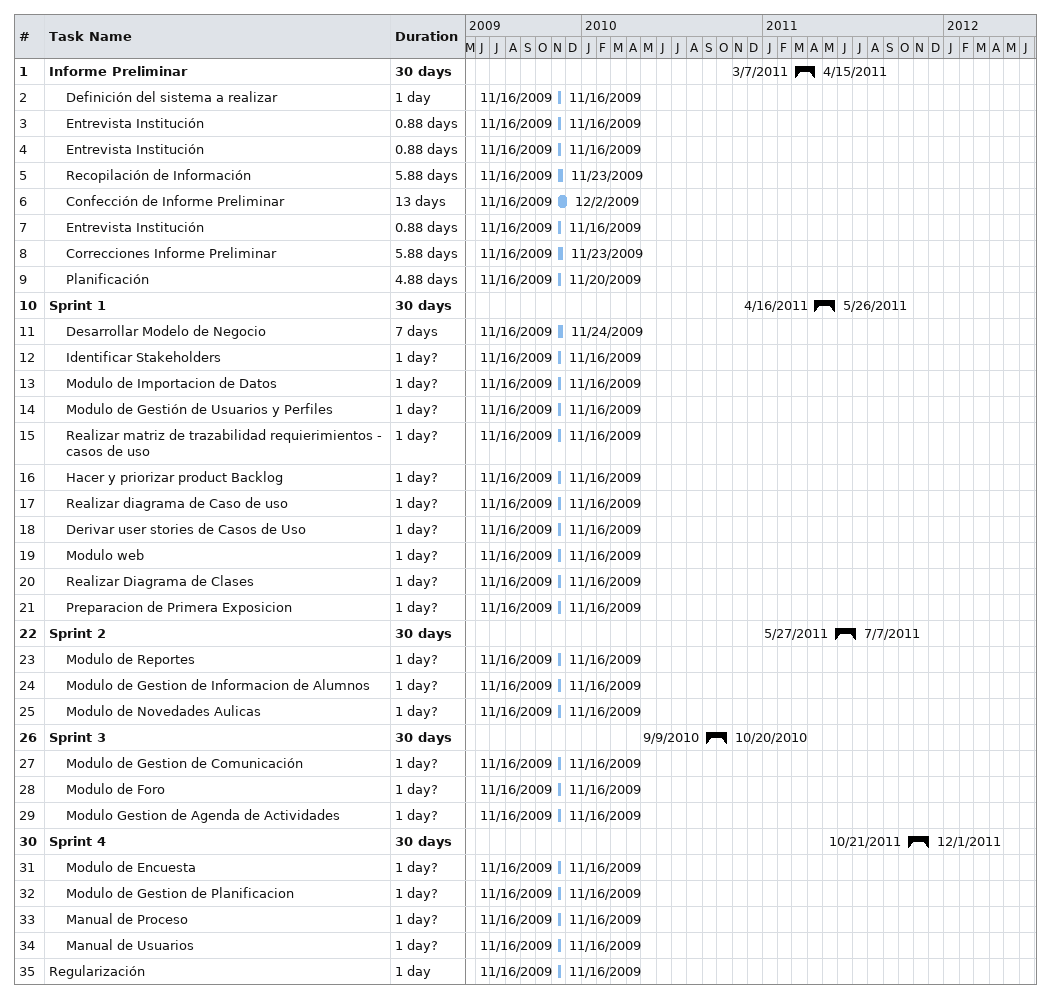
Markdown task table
| ID | Level | Task | Duration | Start | Finish |
|---|---|---|---|---|---|
| 1 | 1 | **Informe Preliminar** | 30d | 2011-03-07 | 2011-04-15 |
| 2 | 2 | Definición del sistema a realizar | 1d | 2009-11-16 | 2009-11-16 |
| 3 | 2 | Entrevista Institución | 0.88d | 2009-11-16 | 2009-11-16 |
| 4 | 2 | Entrevista Institución | 0.88d | 2009-11-16 | 2009-11-16 |
| 5 | 2 | Recopilación de Información | 5.88d | 2009-11-16 | 2009-11-23 |
| 6 | 2 | Confección de Informe Preliminar | 13d | 2009-11-16 | 2009-12-02 |
| 7 | 2 | Entrevista Institución | 0.88d | 2009-11-16 | 2009-11-16 |
| 8 | 2 | Correcciones Informe Preliminar | 5.88d | 2009-11-16 | 2009-11-23 |
| 9 | 2 | Planificación | 4.88d | 2009-11-16 | 2009-11-20 |
| 10 | 1 | **Sprint 1** | 30d | 2011-04-16 | 2011-05-26 |
| 11 | 2 | Desarrollar Modelo de Negocio | 7d | 2009-11-16 | 2009-11-24 |
| 12 | 2 | Identificar Stakeholders | 1d? | 2009-11-16 | 2009-11-16 |
| 13 | 2 | Modulo de Importacion de Datos | 1d? | 2009-11-16 | 2009-11-16 |
| 14 | 2 | Modulo de Gestión de Usuarios y Perfiles | 1d? | 2009-11-16 | 2009-11-16 |
| 15 | 2 | Realizar matriz de trazabilidad requierimientos - casos de uso | 1d? | 2009-11-16 | 2009-11-16 |
| 16 | 2 | Hacer y priorizar product Backlog | 1d? | 2009-11-16 | 2009-11-16 |
| 17 | 2 | Realizar diagrama de Caso de uso | 1d? | 2009-11-16 | 2009-11-16 |
| 18 | 2 | Derivar user stories de Casos de Uso | 1d? | 2009-11-16 | 2009-11-16 |
| 19 | 2 | Modulo web | 1d? | 2009-11-16 | 2009-11-16 |
| 20 | 2 | Realizar Diagrama de Clases | 1d? | 2009-11-16 | 2009-11-16 |
| 21 | 2 | Preparacion de Primera Exposicion | 1d? | 2009-11-16 | 2009-11-16 |
| 22 | 1 | **Sprint 2** | 30d | 2011-05-27 | 2011-07-07 |
| 23 | 2 | Modulo de Reportes | 1d? | 2009-11-16 | 2009-11-16 |
| 24 | 2 | Modulo de Gestion de Informacion de Alumnos | 1d? | 2009-11-16 | 2009-11-16 |
| 25 | 2 | Modulo de Novedades Aulicas | 1d? | 2009-11-16 | 2009-11-16 |
| 26 | 1 | **Sprint 3** | 30d | 2010-09-09 | 2010-10-20 |
| 27 | 2 | Modulo de Gestion de Comunicación | 1d? | 2009-11-16 | 2009-11-16 |
| 28 | 2 | Modulo de Foro | 1d? | 2009-11-16 | 2009-11-16 |
| 29 | 2 | Modulo Gestion de Agenda de Actividades | 1d? | 2009-11-16 | 2009-11-16 |
| 30 | 1 | **Sprint 4** | 30d | 2011-10-21 | 2011-12-01 |
| 31 | 2 | Modulo de Encuesta | 1d? | 2009-11-16 | 2009-11-16 |
| 32 | 2 | Modulo de Gestion de Planificacion | 1d? | 2009-11-16 | 2009-11-16 |
| 33 | 2 | Manual de Proceso | 1d? | 2009-11-16 | 2009-11-16 |
| 34 | 2 | Manual de Usuarios | 1d? | 2009-11-16 | 2009-11-16 |
| 35 | 1 | Regularización | 1d | 2009-11-16 | 2009-11-16 |
